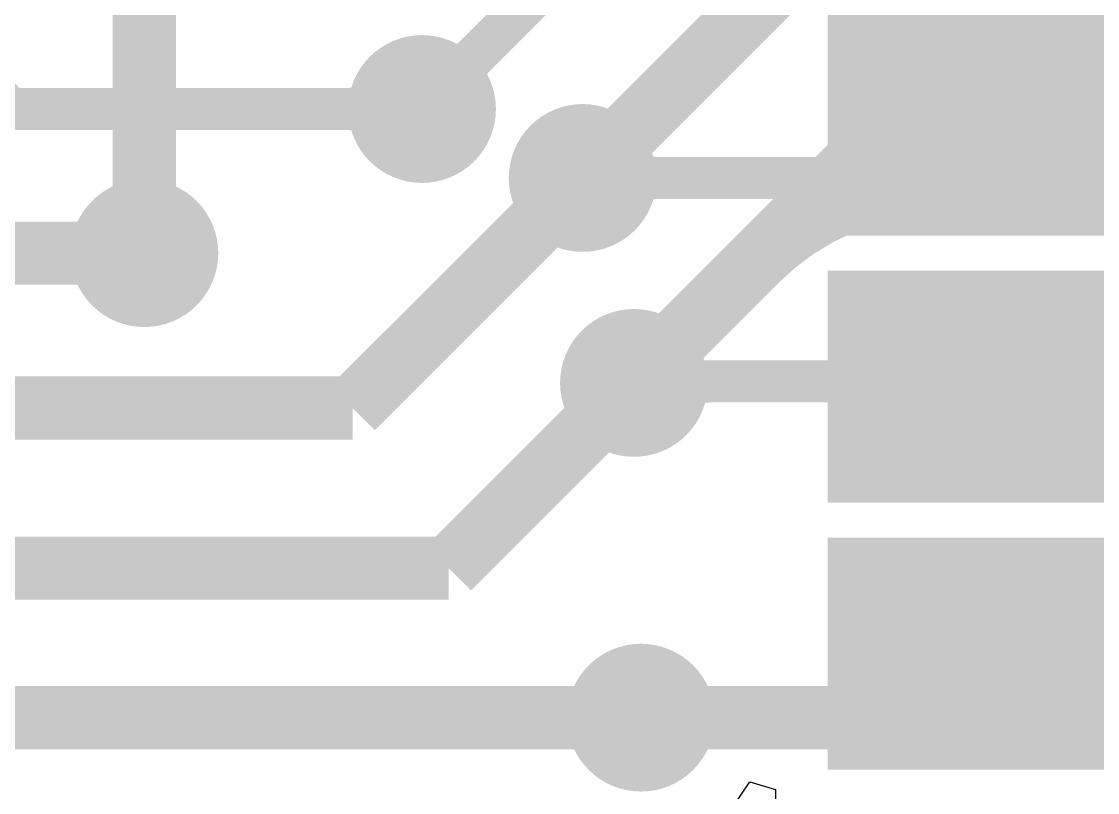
# Model space of a CAD drawing. Extents: x 56.2 to 141.8, y 48 to 96.4.
# Drawn here: x 121.62 to 126.73, y 69.57 to 73.24 of the extents above; entities that cross this region are included whole.
import ezdxf

# ---------------------------------------------------------------- set-up
doc = ezdxf.new("R2010")
doc.units = 0
doc.header["$MEASUREMENT"] = 0
for name, color, linetype in [('BOTTOMLAYER', 5, 'CONTINUOUS'), ('BOTTOMSOLDER', 6, 'CONTINUOUS'), ('MULTILAYER', 9, 'CONTINUOUS'), ('TOPLAYER', 1, 'CONTINUOUS'), ('TOPPASTE', 8, 'CONTINUOUS'), ('TOPSOLDER', 216, 'CONTINUOUS')]:
    doc.layers.add(name, color=color, linetype=linetype)

msp = doc.modelspace()

# ---------------------------------------------------------------- linework, layer by layer
at = {"layer": 'BOTTOMLAYER'}
for points, const_width in [([(122.1994, 72.136), (122.1994, 75.9968)], 0.299999), ([(126.4942, 72.4938), (127.5842, 73.5838)], 0.2), ([(123.5202, 72.8218), (124.0536, 73.3552)], 0.2), ([(124.2844, 72.4938), (126.4942, 72.4938)], 0.2), ([(124.5108, 71.5264), (126.8476, 71.5264)], 0.2), ([(124.5616, 69.9262), (130.4036, 69.9262)], 0.299999)]:
    msp.add_lwpolyline(points, dxfattribs=dict(at, const_width=const_width))
at = {"layer": 'BOTTOMLAYER', "const_width": 0.2}
for points in [[(123.776265, 73.077865, -0.198912), (123.5202, 72.9718)], [(123.776265, 73.077865, -0.198912), (123.5202, 72.9718)], [(123.776265, 73.077865, -0.198912), (123.5202, 72.9718)], [(123.776265, 73.077865, -0.198912), (123.5202, 72.9718)], [(123.776265, 73.077865, -0.198912), (123.5202, 72.9718)], [(123.776265, 73.077865, -0.198912), (123.5202, 72.9718)], [(123.776265, 73.077865, -0.198912), (123.5202, 72.9718)], [(123.776265, 73.077865, -0.198912), (123.5202, 72.9718)], [(123.776265, 73.077865, -0.198912), (123.5202, 72.9718)], [(123.776265, 73.077865, -0.198912), (123.5202, 72.9718)], [(123.776265, 73.077865, -0.198912), (123.5202, 72.9718)], [(123.776265, 73.077865, -0.198912), (123.5202, 72.9718)], [(123.776265, 73.077865, -0.198912), (123.5202, 72.9718)], [(123.776265, 73.077865, -0.198912), (123.5202, 72.9718)], [(123.6702, 72.8218, -0.198912), (123.776265, 73.077865)], [(123.6702, 72.8218, -0.198912), (123.776265, 73.077865)], [(123.6702, 72.8218, -0.198912), (123.776265, 73.077865)], [(123.6702, 72.8218, -0.198912), (123.776265, 73.077865)], [(123.6702, 72.8218, -0.198912), (123.776265, 73.077865)], [(123.6702, 72.8218, -0.198912), (123.776265, 73.077865)], [(123.6702, 72.8218, -0.198912), (123.776265, 73.077865)], [(123.6702, 72.8218, -0.198912), (123.776265, 73.077865)], [(123.6702, 72.8218, -0.198912), (123.776265, 73.077865)], [(123.6702, 72.8218, -0.198912), (123.776265, 73.077865)], [(123.6702, 72.8218, -0.198912), (123.776265, 73.077865)], [(123.6702, 72.8218, -0.198912), (123.776265, 73.077865)], [(123.6702, 72.8218, -0.198912), (123.776265, 73.077865)], [(123.6702, 72.8218, -0.198912), (123.776265, 73.077865)], [(124.64653, 72.4938, -0.198912), (124.390465, 72.599865)], [(124.64653, 72.4938, -0.198912), (124.390465, 72.599865)], [(124.64653, 72.4938, -0.198912), (124.390465, 72.599865)], [(124.64653, 72.4938, -0.198912), (124.390465, 72.599865)], [(124.64653, 72.4938, -0.198912), (124.390465, 72.599865)], [(124.64653, 72.4938, -0.198912), (124.390465, 72.599865)], [(124.64653, 72.4938, -0.198912), (124.390465, 72.599865)], [(124.64653, 72.4938, -0.198912), (124.390465, 72.599865)], [(124.64653, 72.4938, -0.198912), (124.390465, 72.599865)], [(124.64653, 72.4938, -0.198912), (124.390465, 72.599865)], [(124.64653, 72.4938, -0.198912), (124.390465, 72.599865)], [(124.390465, 72.387734, -0.198912), (124.64653, 72.4938)], [(124.390465, 72.387734, -0.198912), (124.64653, 72.4938)], [(124.390465, 72.387734, -0.198912), (124.64653, 72.4938)], [(124.390465, 72.387734, -0.198912), (124.64653, 72.4938)], [(124.390465, 72.387734, -0.198912), (124.64653, 72.4938)], [(124.390465, 72.387734, -0.198912), (124.64653, 72.4938)], [(124.390465, 72.387734, -0.198912), (124.64653, 72.4938)], [(124.390465, 72.387734, -0.198912), (124.64653, 72.4938)], [(124.390465, 72.387734, -0.198912), (124.64653, 72.4938)], [(124.390465, 72.387734, -0.198912), (124.64653, 72.4938)], [(124.390465, 72.387734, -0.198912), (124.64653, 72.4938)], [(124.872245, 71.5264, -0.198912), (124.634625, 71.624825)], [(124.872245, 71.5264, -0.198912), (124.634625, 71.624825)], [(124.872245, 71.5264, -0.198912), (124.634625, 71.624825)], [(124.872245, 71.5264, -0.198912), (124.634625, 71.624825)], [(124.872245, 71.5264, -0.198912), (124.634625, 71.624825)], [(124.872245, 71.5264, -0.198912), (124.634625, 71.624825)], [(124.872245, 71.5264, -0.198912), (124.634625, 71.624825)], [(124.872245, 71.5264, -0.198912), (124.634625, 71.624825)], [(124.872245, 71.5264, -0.198912), (124.634625, 71.624825)], [(124.872245, 71.5264, -0.198912), (124.634625, 71.624825)], [(124.872245, 71.5264, -0.198912), (124.634625, 71.624825)], [(124.872245, 71.5264, -0.198912), (124.634625, 71.624825)], [(124.872245, 71.5264, -0.198912), (124.634625, 71.624825)], [(124.872245, 71.5264, -0.198912), (124.634625, 71.624825)], [(124.634625, 71.412694, -0.198912), (124.909135, 71.5264)], [(124.634625, 71.412694, -0.198912), (124.909135, 71.5264)], [(124.634625, 71.412694, -0.198912), (124.909135, 71.5264)], [(124.634625, 71.412694, -0.198912), (124.909135, 71.5264)], [(124.634625, 71.412694, -0.198912), (124.909135, 71.5264)], [(124.634625, 71.412694, -0.198912), (124.909135, 71.5264)], [(124.634625, 71.412694, -0.198912), (124.909135, 71.5264)], [(124.634625, 71.412694, -0.198912), (124.909135, 71.5264)], [(124.634625, 71.412694, -0.198912), (124.909135, 71.5264)], [(124.634625, 71.412694, -0.198912), (124.909135, 71.5264)], [(124.634625, 71.412694, -0.198912), (124.909135, 71.5264)], [(124.634625, 71.412694, -0.198912), (124.909135, 71.5264)], [(124.634625, 71.412694, -0.198912), (124.909135, 71.5264)], [(124.634625, 71.412694, -0.198912), (124.909135, 71.5264)]]:
    msp.add_lwpolyline(points, format="xyb", dxfattribs=at)
at = {"layer": 'BOTTOMLAYER'}
for points, const_width in [([(123.726265, 73.077865, 1), (123.826265, 73.077865, 1)], 0.1), ([(123.726265, 73.077865, 1), (123.826265, 73.077865, 1)], 0.1), ([(123.726265, 73.077865, 1), (123.826265, 73.077865, 1)], 0.1), ([(123.726265, 73.077865, 1), (123.826265, 73.077865, 1)], 0.1), ([(123.726265, 73.077865, 1), (123.826265, 73.077865, 1)], 0.1), ([(123.726265, 73.077865, 1), (123.826265, 73.077865, 1)], 0.1), ([(123.726265, 73.077865, 1), (123.826265, 73.077865, 1)], 0.1), ([(123.726265, 73.077865, 1), (123.826265, 73.077865, 1)], 0.1), ([(123.726265, 73.077865, 1), (123.826265, 73.077865, 1)], 0.1), ([(123.726265, 73.077865, 1), (123.826265, 73.077865, 1)], 0.1), ([(123.726265, 73.077865, 1), (123.826265, 73.077865, 1)], 0.1), ([(123.726265, 73.077865, 1), (123.826265, 73.077865, 1)], 0.1), ([(123.726265, 73.077865, 1), (123.826265, 73.077865, 1)], 0.1), ([(123.726265, 73.077865, 1), (123.826265, 73.077865, 1)], 0.1), ([(123.726265, 73.077865, 1), (123.826265, 73.077865, 1)], 0.1), ([(123.726265, 73.077865, 1), (123.826265, 73.077865, 1)], 0.1), ([(123.726265, 73.077865, 1), (123.826265, 73.077865, 1)], 0.1), ([(123.726265, 73.077865, 1), (123.826265, 73.077865, 1)], 0.1), ([(123.726265, 73.077865, 1), (123.826265, 73.077865, 1)], 0.1), ([(123.726265, 73.077865, 1), (123.826265, 73.077865, 1)], 0.1), ([(123.726265, 73.077865, 1), (123.826265, 73.077865, 1)], 0.1), ([(123.726265, 73.077865, 1), (123.826265, 73.077865, 1)], 0.1), ([(123.726265, 73.077865, 1), (123.826265, 73.077865, 1)], 0.1), ([(123.726265, 73.077865, 1), (123.826265, 73.077865, 1)], 0.1), ([(123.726265, 73.077865, 1), (123.826265, 73.077865, 1)], 0.1), ([(123.726265, 73.077865, 1), (123.826265, 73.077865, 1)], 0.1), ([(123.726265, 73.077865, 1), (123.826265, 73.077865, 1)], 0.1), ([(123.726265, 73.077865, 1), (123.826265, 73.077865, 1)], 0.1), ([(123.395202, 72.8218, 1), (123.645198, 72.8218, 1)], 0.249999), ([(123.4702, 72.9718, 1), (123.5702, 72.9718, 1)], 0.1), ([(123.4702, 72.9718, 1), (123.5702, 72.9718, 1)], 0.1), ([(123.4702, 72.9718, 1), (123.5702, 72.9718, 1)], 0.1), ([(123.4702, 72.9718, 1), (123.5702, 72.9718, 1)], 0.1), ([(123.4702, 72.9718, 1), (123.5702, 72.9718, 1)], 0.1), ([(123.4702, 72.9718, 1), (123.5702, 72.9718, 1)], 0.1), ([(123.4702, 72.9718, 1), (123.5702, 72.9718, 1)], 0.1), ([(123.4702, 72.9718, 1), (123.5702, 72.9718, 1)], 0.1), ([(123.4702, 72.9718, 1), (123.5702, 72.9718, 1)], 0.1), ([(123.4702, 72.9718, 1), (123.5702, 72.9718, 1)], 0.1), ([(123.4702, 72.9718, 1), (123.5702, 72.9718, 1)], 0.1), ([(123.4702, 72.9718, 1), (123.5702, 72.9718, 1)], 0.1), ([(123.4702, 72.9718, 1), (123.5702, 72.9718, 1)], 0.1), ([(123.4702, 72.9718, 1), (123.5702, 72.9718, 1)], 0.1), ([(123.6202, 72.8218, 1), (123.7202, 72.8218, 1)], 0.1), ([(123.6202, 72.8218, 1), (123.7202, 72.8218, 1)], 0.1), ([(123.6202, 72.8218, 1), (123.7202, 72.8218, 1)], 0.1), ([(123.6202, 72.8218, 1), (123.7202, 72.8218, 1)], 0.1), ([(123.6202, 72.8218, 1), (123.7202, 72.8218, 1)], 0.1), ([(123.6202, 72.8218, 1), (123.7202, 72.8218, 1)], 0.1), ([(123.6202, 72.8218, 1), (123.7202, 72.8218, 1)], 0.1), ([(123.6202, 72.8218, 1), (123.7202, 72.8218, 1)], 0.1), ([(123.6202, 72.8218, 1), (123.7202, 72.8218, 1)], 0.1), ([(123.6202, 72.8218, 1), (123.7202, 72.8218, 1)], 0.1), ([(123.6202, 72.8218, 1), (123.7202, 72.8218, 1)], 0.1), ([(123.6202, 72.8218, 1), (123.7202, 72.8218, 1)], 0.1), ([(123.6202, 72.8218, 1), (123.7202, 72.8218, 1)], 0.1), ([(123.6202, 72.8218, 1), (123.7202, 72.8218, 1)], 0.1), ([(124.159401, 72.4938, 1), (124.409398, 72.4938, 1)], 0.249999), ([(124.340465, 72.599865, 1), (124.440465, 72.599865, 1)], 0.1), ([(124.340465, 72.599865, 1), (124.440465, 72.599865, 1)], 0.1), ([(124.340465, 72.599865, 1), (124.440465, 72.599865, 1)], 0.1), ([(124.340465, 72.599865, 1), (124.440465, 72.599865, 1)], 0.1), ([(124.340465, 72.599865, 1), (124.440465, 72.599865, 1)], 0.1), ([(124.340465, 72.599865, 1), (124.440465, 72.599865, 1)], 0.1), ([(124.340465, 72.599865, 1), (124.440465, 72.599865, 1)], 0.1), ([(124.340465, 72.599865, 1), (124.440465, 72.599865, 1)], 0.1), ([(124.340465, 72.599865, 1), (124.440465, 72.599865, 1)], 0.1), ([(124.340465, 72.599865, 1), (124.440465, 72.599865, 1)], 0.1), ([(124.340465, 72.599865, 1), (124.440465, 72.599865, 1)], 0.1), ([(124.59653, 72.4938, 1), (124.69653, 72.4938, 1)], 0.1), ([(124.59653, 72.4938, 1), (124.69653, 72.4938, 1)], 0.1), ([(124.59653, 72.4938, 1), (124.69653, 72.4938, 1)], 0.1), ([(124.59653, 72.4938, 1), (124.69653, 72.4938, 1)], 0.1), ([(124.59653, 72.4938, 1), (124.69653, 72.4938, 1)], 0.1), ([(124.59653, 72.4938, 1), (124.69653, 72.4938, 1)], 0.1), ([(124.59653, 72.4938, 1), (124.69653, 72.4938, 1)], 0.1), ([(124.59653, 72.4938, 1), (124.69653, 72.4938, 1)], 0.1), ([(124.59653, 72.4938, 1), (124.69653, 72.4938, 1)], 0.1), ([(124.59653, 72.4938, 1), (124.69653, 72.4938, 1)], 0.1), ([(124.59653, 72.4938, 1), (124.69653, 72.4938, 1)], 0.1), ([(124.59653, 72.4938, 1), (124.69653, 72.4938, 1)], 0.1), ([(124.59653, 72.4938, 1), (124.69653, 72.4938, 1)], 0.1), ([(124.59653, 72.4938, 1), (124.69653, 72.4938, 1)], 0.1), ([(124.59653, 72.4938, 1), (124.69653, 72.4938, 1)], 0.1), ([(124.59653, 72.4938, 1), (124.69653, 72.4938, 1)], 0.1), ([(124.59653, 72.4938, 1), (124.69653, 72.4938, 1)], 0.1), ([(124.59653, 72.4938, 1), (124.69653, 72.4938, 1)], 0.1), ([(124.59653, 72.4938, 1), (124.69653, 72.4938, 1)], 0.1), ([(124.59653, 72.4938, 1), (124.69653, 72.4938, 1)], 0.1), ([(124.59653, 72.4938, 1), (124.69653, 72.4938, 1)], 0.1), ([(124.59653, 72.4938, 1), (124.69653, 72.4938, 1)], 0.1), ([(124.340465, 72.387734, 1), (124.440465, 72.387734, 1)], 0.1), ([(124.340465, 72.387734, 1), (124.440465, 72.387734, 1)], 0.1), ([(124.340465, 72.387734, 1), (124.440465, 72.387734, 1)], 0.1), ([(124.340465, 72.387734, 1), (124.440465, 72.387734, 1)], 0.1), ([(124.340465, 72.387734, 1), (124.440465, 72.387734, 1)], 0.1), ([(124.340465, 72.387734, 1), (124.440465, 72.387734, 1)], 0.1), ([(124.340465, 72.387734, 1), (124.440465, 72.387734, 1)], 0.1), ([(124.340465, 72.387734, 1), (124.440465, 72.387734, 1)], 0.1), ([(124.340465, 72.387734, 1), (124.440465, 72.387734, 1)], 0.1), ([(124.340465, 72.387734, 1), (124.440465, 72.387734, 1)], 0.1), ([(124.340465, 72.387734, 1), (124.440465, 72.387734, 1)], 0.1), ([(122.074402, 72.136, 1), (122.324398, 72.136, 1)], 0.249999), ([(124.403561, 71.51876, 1), (124.653558, 71.51876, 1)], 0.249999), ([(124.584625, 71.624825, 1), (124.684625, 71.624825, 1)], 0.1), ([(124.584625, 71.624825, 1), (124.684625, 71.624825, 1)], 0.1), ([(124.584625, 71.624825, 1), (124.684625, 71.624825, 1)], 0.1), ([(124.584625, 71.624825, 1), (124.684625, 71.624825, 1)], 0.1), ([(124.584625, 71.624825, 1), (124.684625, 71.624825, 1)], 0.1), ([(124.584625, 71.624825, 1), (124.684625, 71.624825, 1)], 0.1), ([(124.584625, 71.624825, 1), (124.684625, 71.624825, 1)], 0.1), ([(124.584625, 71.624825, 1), (124.684625, 71.624825, 1)], 0.1), ([(124.584625, 71.624825, 1), (124.684625, 71.624825, 1)], 0.1), ([(124.584625, 71.624825, 1), (124.684625, 71.624825, 1)], 0.1), ([(124.584625, 71.624825, 1), (124.684625, 71.624825, 1)], 0.1), ([(124.584625, 71.624825, 1), (124.684625, 71.624825, 1)], 0.1), ([(124.584625, 71.624825, 1), (124.684625, 71.624825, 1)], 0.1), ([(124.584625, 71.624825, 1), (124.684625, 71.624825, 1)], 0.1), ([(124.822245, 71.5264, 1), (124.922244, 71.5264, 1)], 0.1), ([(124.822245, 71.5264, 1), (124.922244, 71.5264, 1)], 0.1), ([(124.822245, 71.5264, 1), (124.922244, 71.5264, 1)], 0.1), ([(124.822245, 71.5264, 1), (124.922244, 71.5264, 1)], 0.1), ([(124.822245, 71.5264, 1), (124.922244, 71.5264, 1)], 0.1), ([(124.822245, 71.5264, 1), (124.922244, 71.5264, 1)], 0.1), ([(124.822245, 71.5264, 1), (124.922244, 71.5264, 1)], 0.1), ([(124.822245, 71.5264, 1), (124.922244, 71.5264, 1)], 0.1), ([(124.822245, 71.5264, 1), (124.922244, 71.5264, 1)], 0.1), ([(124.822245, 71.5264, 1), (124.922244, 71.5264, 1)], 0.1), ([(124.822245, 71.5264, 1), (124.922244, 71.5264, 1)], 0.1), ([(124.822245, 71.5264, 1), (124.922244, 71.5264, 1)], 0.1), ([(124.822245, 71.5264, 1), (124.922244, 71.5264, 1)], 0.1), ([(124.822245, 71.5264, 1), (124.922244, 71.5264, 1)], 0.1), ([(124.859136, 71.5264, 1), (124.959135, 71.5264, 1)], 0.1), ([(124.859136, 71.5264, 1), (124.959135, 71.5264, 1)], 0.1), ([(124.859136, 71.5264, 1), (124.959135, 71.5264, 1)], 0.1), ([(124.859136, 71.5264, 1), (124.959135, 71.5264, 1)], 0.1), ([(124.859136, 71.5264, 1), (124.959135, 71.5264, 1)], 0.1), ([(124.859136, 71.5264, 1), (124.959135, 71.5264, 1)], 0.1), ([(124.859136, 71.5264, 1), (124.959135, 71.5264, 1)], 0.1), ([(124.859136, 71.5264, 1), (124.959135, 71.5264, 1)], 0.1), ([(124.859136, 71.5264, 1), (124.959135, 71.5264, 1)], 0.1), ([(124.859136, 71.5264, 1), (124.959135, 71.5264, 1)], 0.1), ([(124.859136, 71.5264, 1), (124.959135, 71.5264, 1)], 0.1), ([(124.859136, 71.5264, 1), (124.959135, 71.5264, 1)], 0.1), ([(124.859136, 71.5264, 1), (124.959135, 71.5264, 1)], 0.1), ([(124.859136, 71.5264, 1), (124.959135, 71.5264, 1)], 0.1), ([(124.584625, 71.412694, 1), (124.684625, 71.412694, 1)], 0.1), ([(124.584625, 71.412694, 1), (124.684625, 71.412694, 1)], 0.1), ([(124.584625, 71.412694, 1), (124.684625, 71.412694, 1)], 0.1), ([(124.584625, 71.412694, 1), (124.684625, 71.412694, 1)], 0.1), ([(124.584625, 71.412694, 1), (124.684625, 71.412694, 1)], 0.1), ([(124.584625, 71.412694, 1), (124.684625, 71.412694, 1)], 0.1), ([(124.584625, 71.412694, 1), (124.684625, 71.412694, 1)], 0.1), ([(124.584625, 71.412694, 1), (124.684625, 71.412694, 1)], 0.1), ([(124.584625, 71.412694, 1), (124.684625, 71.412694, 1)], 0.1), ([(124.584625, 71.412694, 1), (124.684625, 71.412694, 1)], 0.1), ([(124.584625, 71.412694, 1), (124.684625, 71.412694, 1)], 0.1), ([(124.584625, 71.412694, 1), (124.684625, 71.412694, 1)], 0.1), ([(124.584625, 71.412694, 1), (124.684625, 71.412694, 1)], 0.1), ([(124.584625, 71.412694, 1), (124.684625, 71.412694, 1)], 0.1), ([(124.436602, 69.9262, 1), (124.686598, 69.9262, 1)], 0.249999)]:
    msp.add_lwpolyline(points, format="xyb", close=True, dxfattribs=dict(at, const_width=const_width))
at = {"layer": 'BOTTOMSOLDER', "const_width": 0.351599}
for points in [[(123.344402, 72.8218, 1), (123.695998, 72.8218, 1)], [(124.108601, 72.4938, 1), (124.460198, 72.4938, 1)], [(122.023602, 72.136, 1), (122.375198, 72.136, 1)], [(124.352761, 71.51876, 1), (124.704358, 71.51876, 1)], [(124.385802, 69.9262, 1), (124.737398, 69.9262, 1)]]:
    msp.add_lwpolyline(points, format="xyb", close=True, dxfattribs=at)
at = {"layer": 'MULTILAYER', "const_width": 0.249999}
for points in [[(123.395202, 72.8218, 1), (123.645198, 72.8218, 1)], [(124.159401, 72.4938, 1), (124.409398, 72.4938, 1)], [(122.074402, 72.136, 1), (122.324398, 72.136, 1)], [(124.403561, 71.51876, 1), (124.653558, 71.51876, 1)], [(124.436602, 69.9262, 1), (124.686598, 69.9262, 1)]]:
    msp.add_lwpolyline(points, format="xyb", close=True, dxfattribs=at)
at = {"layer": 'TOPLAYER'}
for p, q in [((124.994175, 69.493625), (125.079653, 69.62155)), ((125.079653, 69.62155), (125.201185, 69.584682)), ((125.201185, 69.584682), (125.201185, 69.431014))]:
    msp.add_line(p, q, dxfattribs=at)
for points, const_width in [([(124.2844, 72.4938), (125.8316, 74.041)], 0.299999), ([(120.8024, 73.5838), (121.5644, 72.8218)], 0.2), ([(124.52856, 71.51876), (126.0475, 73.0377)], 0.299999), ([(121.5644, 72.8218), (123.5202, 72.8218)], 0.2), ([(123.19, 71.3994), (124.2844, 72.4938)], 0.299999), ([(121.1834, 72.136), (122.1994, 72.136)], 0.299999), ([(123.6472, 70.6374), (124.52856, 71.51876)], 0.299999), ([(110.617, 71.3994), (123.19, 71.3994)], 0.299999), ([(112.6236, 70.6374), (123.6472, 70.6374)], 0.299999), ([(111.5822, 69.9262), (124.5616, 69.9262)], 0.299999)]:
    msp.add_lwpolyline(points, dxfattribs=dict(at, const_width=const_width))
for points, const_width in [([(123.395202, 72.8218, 1), (123.645198, 72.8218, 1)], 0.249999), ([(123.364135, 72.927865, 1), (123.464135, 72.927865, 1)], 0.1), ([(123.364135, 72.927865, 1), (123.464135, 72.927865, 1)], 0.1), ([(123.364135, 72.927865, 1), (123.464135, 72.927865, 1)], 0.1), ([(123.364135, 72.927865, 1), (123.464135, 72.927865, 1)], 0.1), ([(123.364135, 72.927865, 1), (123.464135, 72.927865, 1)], 0.1), ([(123.364135, 72.927865, 1), (123.464135, 72.927865, 1)], 0.1), ([(123.364135, 72.927865, 1), (123.464135, 72.927865, 1)], 0.1), ([(123.364135, 72.927865, 1), (123.464135, 72.927865, 1)], 0.1), ([(123.364135, 72.927865, 1), (123.464135, 72.927865, 1)], 0.1), ([(123.364135, 72.927865, 1), (123.464135, 72.927865, 1)], 0.1), ([(123.364135, 72.927865, 1), (123.464135, 72.927865, 1)], 0.1), ([(123.364135, 72.927865, 1), (123.464135, 72.927865, 1)], 0.1), ([(123.364135, 72.927865, 1), (123.464135, 72.927865, 1)], 0.1), ([(123.364135, 72.927865, 1), (123.464135, 72.927865, 1)], 0.1), ([(123.10807, 72.8218, 1), (123.20807, 72.8218, 1)], 0.1), ([(123.10807, 72.8218, 1), (123.20807, 72.8218, 1)], 0.1), ([(123.10807, 72.8218, 1), (123.20807, 72.8218, 1)], 0.1), ([(123.10807, 72.8218, 1), (123.20807, 72.8218, 1)], 0.1), ([(123.10807, 72.8218, 1), (123.20807, 72.8218, 1)], 0.1), ([(123.10807, 72.8218, 1), (123.20807, 72.8218, 1)], 0.1), ([(123.10807, 72.8218, 1), (123.20807, 72.8218, 1)], 0.1), ([(123.10807, 72.8218, 1), (123.20807, 72.8218, 1)], 0.1), ([(123.10807, 72.8218, 1), (123.20807, 72.8218, 1)], 0.1), ([(123.10807, 72.8218, 1), (123.20807, 72.8218, 1)], 0.1), ([(123.10807, 72.8218, 1), (123.20807, 72.8218, 1)], 0.1), ([(123.10807, 72.8218, 1), (123.20807, 72.8218, 1)], 0.1), ([(123.10807, 72.8218, 1), (123.20807, 72.8218, 1)], 0.1), ([(123.10807, 72.8218, 1), (123.20807, 72.8218, 1)], 0.1), ([(123.10807, 72.8218, 1), (123.20807, 72.8218, 1)], 0.1), ([(123.10807, 72.8218, 1), (123.20807, 72.8218, 1)], 0.1), ([(123.10807, 72.8218, 1), (123.20807, 72.8218, 1)], 0.1), ([(123.10807, 72.8218, 1), (123.20807, 72.8218, 1)], 0.1), ([(123.10807, 72.8218, 1), (123.20807, 72.8218, 1)], 0.1), ([(123.10807, 72.8218, 1), (123.20807, 72.8218, 1)], 0.1), ([(123.10807, 72.8218, 1), (123.20807, 72.8218, 1)], 0.1), ([(123.10807, 72.8218, 1), (123.20807, 72.8218, 1)], 0.1), ([(123.10807, 72.8218, 1), (123.20807, 72.8218, 1)], 0.1), ([(123.10807, 72.8218, 1), (123.20807, 72.8218, 1)], 0.1), ([(123.10807, 72.8218, 1), (123.20807, 72.8218, 1)], 0.1), ([(123.10807, 72.8218, 1), (123.20807, 72.8218, 1)], 0.1), ([(123.10807, 72.8218, 1), (123.20807, 72.8218, 1)], 0.1), ([(123.10807, 72.8218, 1), (123.20807, 72.8218, 1)], 0.1), ([(123.364135, 72.715735, 1), (123.464135, 72.715735, 1)], 0.1), ([(123.364135, 72.715735, 1), (123.464135, 72.715735, 1)], 0.1), ([(123.364135, 72.715735, 1), (123.464135, 72.715735, 1)], 0.1), ([(123.364135, 72.715735, 1), (123.464135, 72.715735, 1)], 0.1), ([(123.364135, 72.715735, 1), (123.464135, 72.715735, 1)], 0.1), ([(123.364135, 72.715735, 1), (123.464135, 72.715735, 1)], 0.1), ([(123.364135, 72.715735, 1), (123.464135, 72.715735, 1)], 0.1), ([(123.364135, 72.715735, 1), (123.464135, 72.715735, 1)], 0.1), ([(123.364135, 72.715735, 1), (123.464135, 72.715735, 1)], 0.1), ([(123.364135, 72.715735, 1), (123.464135, 72.715735, 1)], 0.1), ([(123.364135, 72.715735, 1), (123.464135, 72.715735, 1)], 0.1), ([(123.364135, 72.715735, 1), (123.464135, 72.715735, 1)], 0.1), ([(123.364135, 72.715735, 1), (123.464135, 72.715735, 1)], 0.1), ([(123.364135, 72.715735, 1), (123.464135, 72.715735, 1)], 0.1), ([(124.159401, 72.4938, 1), (124.409398, 72.4938, 1)], 0.249999), ([(125.926197, 72.471013, 1), (126.076194, 72.471013, 1)], 0.15), ([(125.926197, 72.471013, 1), (126.076194, 72.471013, 1)], 0.15), ([(125.926197, 72.471013, 1), (126.076194, 72.471013, 1)], 0.15), ([(125.926197, 72.471013, 1), (126.076194, 72.471013, 1)], 0.15), ([(125.926197, 72.471013, 1), (126.076194, 72.471013, 1)], 0.15), ([(125.926197, 72.471013, 1), (126.076194, 72.471013, 1)], 0.15), ([(125.926197, 72.471013, 1), (126.076194, 72.471013, 1)], 0.15), ([(125.926197, 72.471013, 1), (126.076194, 72.471013, 1)], 0.15), ([(125.926197, 72.471013, 1), (126.076194, 72.471013, 1)], 0.15), ([(125.926197, 72.471013, 1), (126.076194, 72.471013, 1)], 0.15), ([(125.926197, 72.471013, 1), (126.076194, 72.471013, 1)], 0.15), ([(125.926197, 72.471013, 1), (126.076194, 72.471013, 1)], 0.15), ([(125.926197, 72.471013, 1), (126.076194, 72.471013, 1)], 0.15), ([(125.926197, 72.471013, 1), (126.076194, 72.471013, 1)], 0.15), ([(122.074402, 72.136, 1), (122.324398, 72.136, 1)], 0.249999), ([(125.03785, 72.103046, 1), (125.187847, 72.103046, 1)], 0.15), ([(125.03785, 72.103046, 1), (125.187847, 72.103046, 1)], 0.15), ([(125.03785, 72.103046, 1), (125.187847, 72.103046, 1)], 0.15), ([(125.03785, 72.103046, 1), (125.187847, 72.103046, 1)], 0.15), ([(125.03785, 72.103046, 1), (125.187847, 72.103046, 1)], 0.15), ([(125.03785, 72.103046, 1), (125.187847, 72.103046, 1)], 0.15), ([(125.03785, 72.103046, 1), (125.187847, 72.103046, 1)], 0.15), ([(125.03785, 72.103046, 1), (125.187847, 72.103046, 1)], 0.15), ([(125.03785, 72.103046, 1), (125.187847, 72.103046, 1)], 0.15), ([(125.03785, 72.103046, 1), (125.187847, 72.103046, 1)], 0.15), ([(125.03785, 72.103046, 1), (125.187847, 72.103046, 1)], 0.15), ([(125.03785, 72.103046, 1), (125.187847, 72.103046, 1)], 0.15), ([(125.03785, 72.103046, 1), (125.187847, 72.103046, 1)], 0.15), ([(125.03785, 72.103046, 1), (125.187847, 72.103046, 1)], 0.15), ([(124.403561, 71.51876, 1), (124.653558, 71.51876, 1)], 0.249999), ([(124.436602, 69.9262, 1), (124.686598, 69.9262, 1)], 0.249999)]:
    msp.add_lwpolyline(points, format="xyb", close=True, dxfattribs=dict(at, const_width=const_width))
for points, const_width in [([(123.414135, 72.927865, -0.198912), (123.15807, 72.8218)], 0.2), ([(123.414135, 72.927865, -0.198912), (123.15807, 72.8218)], 0.2), ([(123.414135, 72.927865, -0.198912), (123.15807, 72.8218)], 0.2), ([(123.414135, 72.927865, -0.198912), (123.15807, 72.8218)], 0.2), ([(123.414135, 72.927865, -0.198912), (123.15807, 72.8218)], 0.2), ([(123.414135, 72.927865, -0.198912), (123.15807, 72.8218)], 0.2), ([(123.414135, 72.927865, -0.198912), (123.15807, 72.8218)], 0.2), ([(123.414135, 72.927865, -0.198912), (123.15807, 72.8218)], 0.2), ([(123.414135, 72.927865, -0.198912), (123.15807, 72.8218)], 0.2), ([(123.414135, 72.927865, -0.198912), (123.15807, 72.8218)], 0.2), ([(123.414135, 72.927865, -0.198912), (123.15807, 72.8218)], 0.2), ([(123.414135, 72.927865, -0.198912), (123.15807, 72.8218)], 0.2), ([(123.414135, 72.927865, -0.198912), (123.15807, 72.8218)], 0.2), ([(123.414135, 72.927865, -0.198912), (123.15807, 72.8218)], 0.2), ([(123.15807, 72.8218, -0.198912), (123.414135, 72.715735)], 0.2), ([(123.15807, 72.8218, -0.198912), (123.414135, 72.715735)], 0.2), ([(123.15807, 72.8218, -0.198912), (123.414135, 72.715735)], 0.2), ([(123.15807, 72.8218, -0.198912), (123.414135, 72.715735)], 0.2), ([(123.15807, 72.8218, -0.198912), (123.414135, 72.715735)], 0.2), ([(123.15807, 72.8218, -0.198912), (123.414135, 72.715735)], 0.2), ([(123.15807, 72.8218, -0.198912), (123.414135, 72.715735)], 0.2), ([(123.15807, 72.8218, -0.198912), (123.414135, 72.715735)], 0.2), ([(123.15807, 72.8218, -0.198912), (123.414135, 72.715735)], 0.2), ([(123.15807, 72.8218, -0.198912), (123.414135, 72.715735)], 0.2), ([(123.15807, 72.8218, -0.198912), (123.414135, 72.715735)], 0.2), ([(123.15807, 72.8218, -0.198912), (123.414135, 72.715735)], 0.2), ([(123.15807, 72.8218, -0.198912), (123.414135, 72.715735)], 0.2), ([(123.15807, 72.8218, -0.198912), (123.414135, 72.715735)], 0.2), ([(125.112849, 72.103046, -0.198912), (126.001196, 72.471013)], 0.299999), ([(125.112849, 72.103046, -0.198912), (126.001196, 72.471013)], 0.299999), ([(125.112849, 72.103046, -0.198912), (126.001196, 72.471013)], 0.299999), ([(125.112849, 72.103046, -0.198912), (126.001196, 72.471013)], 0.299999), ([(125.112849, 72.103046, -0.198912), (126.001196, 72.471013)], 0.299999), ([(125.112849, 72.103046, -0.198912), (126.001196, 72.471013)], 0.299999), ([(125.112849, 72.103046, -0.198912), (126.001196, 72.471013)], 0.299999), ([(125.112849, 72.103046, -0.198912), (126.001196, 72.471013)], 0.299999), ([(125.112849, 72.103046, -0.198912), (126.001196, 72.471013)], 0.299999), ([(125.112849, 72.103046, -0.198912), (126.001196, 72.471013)], 0.299999), ([(125.112849, 72.103046, -0.198912), (126.001196, 72.471013)], 0.299999), ([(125.112849, 72.103046, -0.198912), (126.001196, 72.471013)], 0.299999), ([(125.112849, 72.103046, -0.198912), (126.001196, 72.471013)], 0.299999), ([(125.112849, 72.103046, -0.198912), (126.001196, 72.471013)], 0.299999)]:
    msp.add_lwpolyline(points, format="xyb", dxfattribs=dict(at, const_width=const_width))
for points in [[(127.55118, 73.221012), (125.551184, 73.221012), (127.55118, 72.320988), (125.551184, 72.320988)], [(127.55118, 71.951012), (125.551184, 71.951012), (127.55118, 71.050988), (125.551184, 71.050988)], [(127.55118, 70.681012), (125.551184, 70.681012), (127.55118, 69.780988), (125.551184, 69.780988)]]:
    msp.add_solid(points, dxfattribs=at)
at = {"layer": 'TOPPASTE'}
for points in [[(127.55118, 73.221012), (125.551184, 73.221012), (127.55118, 72.320988), (125.551184, 72.320988)], [(127.55118, 71.951012), (125.551184, 71.951012), (127.55118, 71.050988), (125.551184, 71.050988)], [(127.55118, 70.681012), (125.551184, 70.681012), (127.55118, 69.780988), (125.551184, 69.780988)]]:
    msp.add_solid(points, dxfattribs=at)
at = {"layer": 'TOPSOLDER', "const_width": 0.351599}
for points in [[(123.344402, 72.8218, 1), (123.695998, 72.8218, 1)], [(124.108601, 72.4938, 1), (124.460198, 72.4938, 1)], [(122.023602, 72.136, 1), (122.375198, 72.136, 1)], [(124.352761, 71.51876, 1), (124.704358, 71.51876, 1)], [(124.385802, 69.9262, 1), (124.737398, 69.9262, 1)]]:
    msp.add_lwpolyline(points, format="xyb", close=True, dxfattribs=at)
at = {"layer": 'TOPSOLDER'}
for points in [[(127.65278, 73.322612), (125.449584, 73.322612), (127.65278, 72.219388), (125.449584, 72.219388)], [(127.65278, 72.052612), (125.449584, 72.052612), (127.65278, 70.949388), (125.449584, 70.949388)], [(127.65278, 70.782612), (125.449584, 70.782612), (127.65278, 69.679388), (125.449584, 69.679388)]]:
    msp.add_solid(points, dxfattribs=at)

doc.saveas('drawing.dxf')
